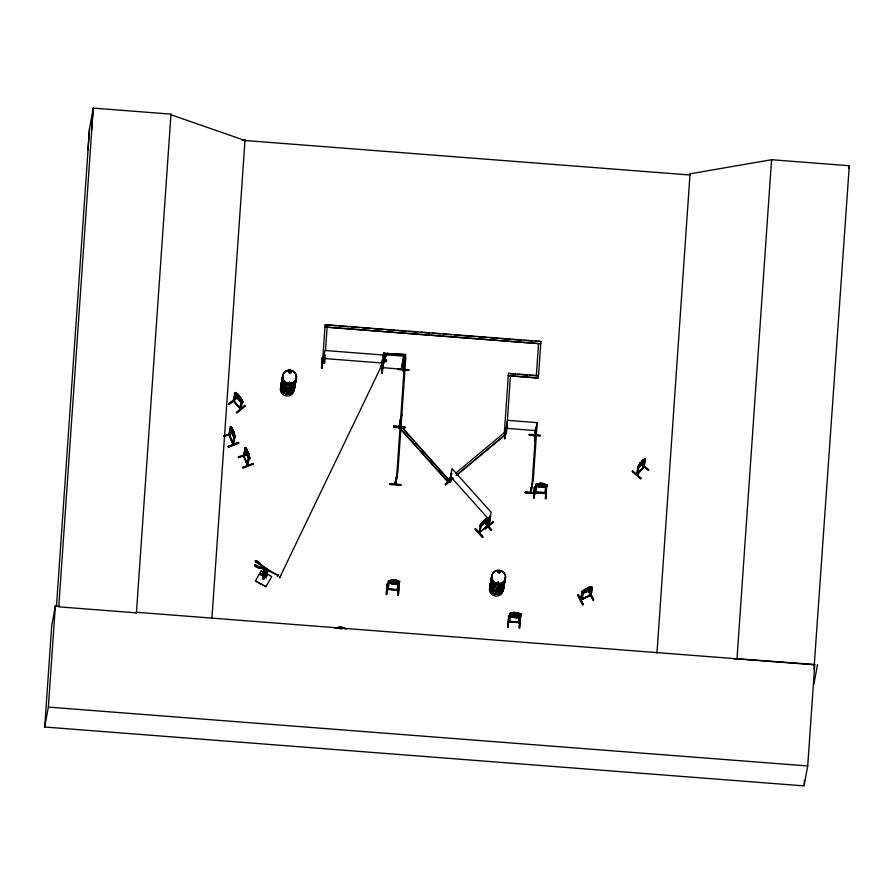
<?xml version="1.0" encoding="UTF-8"?>
<svg xmlns="http://www.w3.org/2000/svg" width="894" height="894" viewBox="0 0 894 894"><rect width="100%" height="100%" fill="white"/><g stroke="black" fill="none" stroke-linecap="round" stroke-linejoin="round"><path stroke-width="1.34" d="M266.501 572.082L267.351 572.797L267.719 570.763L267.038 570.394L265.686 573.512L263.507 572.339L264.456 570.204L266.635 571.378L266.244 577.792L259.595 574.194L264.322 572.953M588.889 587.436C575.881 595.493 582.586 590.129 588.956 587.38C597.326 585.793 585.078 594.488 581.759 593.013L582.296 592.029C578.396 606.02 583.748 599.606 583.022 591.28M590.733 595.505C588.33 598.824 589.571 586.319 591.917 587.179M393.796 426.427L404.926 427.421L393.818 426.315M393.818 425.98L404.948 426.773L404.859 428.159L393.729 427.366L393.818 425.946M408.882 370.049L397.774 368.786L397.741 369.378L408.882 370.06L397.741 369.378M529.147 434.819L540.255 435.736L529.136 434.942L529.17 434.339L540.3 435.166L540.255 435.736M321.561 368.417L322.231 357.689M322.745 357.589L322.164 368.306L321.505 368.429L322.186 357.701L322.835 357.589L322.131 368.473M538.557 343.598L536.366 375.324L538.523 375.491L540.915 341.43L325.137 324.701L322.477 362.763L324.69 362.685L322.522 362.517C322.063 364.853 325.304 362.193 322.566 362.584M322.678 362.606L323.74 363.098L322.533 363.065M382.006 367.915C380.363 368.775 380.587 366.071 382.084 367.255M382.8 365.087L382.297 373.133L381.682 373.089L382.219 364.886L381.783 373.066M382.755 365.065L382.286 373.111M400.937 484.794L389.818 483.933L400.97 484.582L400.903 485.319L389.773 484.526L389.84 483.788M396.657 476.234C398.121 472.267 393.081 487.822 395.774 482.939M395.148 484.168L395.304 482.95M399.137 427.712L400.937 420.068L400.668 418.101L399.082 428.114L400.993 419.096M399.629 426.751L399.082 427.142L400.668 418.101M399.082 428.002L399.652 425.7L399.529 428.125M395.729 483.006L395.629 484.313L397.931 471.417L405.842 357.086L403.038 370.954L403.63 369.568M399.205 426.069L399.573 427.712M403.473 370.686L403.16 369.58M404.569 361.902L403.038 370.954M525.158 492.46L536.322 493.019L536.255 493.723L525.124 492.929L525.191 492.158L536.322 492.985L525.191 492.225M532.008 484.626C533.74 479.385 529.27 494.695 530.98 492.717L533.282 479.81L537.238 422.65L507.58 420.348L505.188 433.635L505.781 432.908M530.5 492.56L532.455 483.688M534.545 435.143L534.813 436.54L534.556 435.032M534.433 436.406L534.444 435.132M534.433 436.518L536.344 427.488L534.813 436.54M504.495 438.686L505.535 427.824L504.831 438.541M504.797 438.708L505.535 427.824M507.189 425.22L505.758 433.568M535.305 434.305L534.578 441.01L535.327 430.126L534.601 440.843M535.841 427.455L534.411 435.859M136.458 612.267L814.725 664.845L807.718 765.968L804.064 785.893L44.7 727.023L51.696 625.901L55.35 605.976L59.473 606.3M44.7 727.023L48.354 707.098L55.35 605.976M56.467 606.277L89.534 128.457L93.267 108.107L170.989 114.13L136.38 613.44L136.48 612.859L58.758 606.836L93.267 108.107M211.9 618.592L245.068 139.33M324.645 362.93L325.025 357.444M325.494 350.571L327.115 327.204M341.508 627.61L342.503 628.661L338.804 628.37M384.062 353.443L381.336 366.763L382.353 360.93M383.794 353.342L405.574 354.56L383.794 353.342L383.057 357.376M386.633 594.532L387.404 583.648L386.666 594.376L386.018 594.488L387.325 583.659M391.762 583.793L388.219 582.273L388.577 580.91L389.572 581.48L388.577 580.91C387.996 587.336 387.806 590.375 387.102 589.369L397.998 590.219C397.83 590.621 396.098 590.152 399.529 581.759M405.239 355.086L403.082 368.451L401.495 368.328M396.467 479.385L404.379 365.054M392.444 580.072L396.165 580.318L397.707 581.614L397.528 582.564L392.511 582.944L390.242 582.005L390.421 581.055L392.455 579.949C382.151 582.597 397.651 577.669 399.652 581.759C398.344 585.604 391.226 584.128 388.231 582.15M393.651 580.329L392.12 581.748L395.763 582.028L394.869 580.418M396.098 580.351L399.64 581.871M398.076 589.548L397.104 589.437M398.355 595.426L399.07 584.698L398.378 595.449L397.752 595.404L398.657 584.676M399.294 583.123L395.416 584.073L391.706 583.704M399.652 581.759L398.456 582.173L399.484 581.871M537.942 378.006L508.284 375.703L537.942 378.006L538.132 375.67L508.474 373.368L504.328 432.875L506.54 432.785L510.44 375.871M508.105 626.996L508.854 616.111L507.479 626.94L508.105 626.828M509.692 621.911C510.597 620.235 508.273 623.587 508.686 621.129M517.626 612.781L513.871 612.368L511.893 613.507L511.714 614.457L516.419 615.586L519.001 615.027L519.179 614.077L517.57 612.692L521.124 614.212L520.654 616.737C518.196 620.402 503.713 613.34 513.011 617.396M509.703 614.491L513.167 616.279L517.816 616.547M508.608 621.084L509.546 621.118L509.457 621.956M514.721 615.385C508.574 616.882 519.66 616.927 520.766 615.452M515.346 615.62L513.245 616.134M513.916 612.524L509.915 613.463L513.927 612.412M515.123 612.781L516.341 612.759L517.235 614.491L513.592 614.2L515.134 612.669M516.71 617.72L512.955 617.307M517.637 612.658L521.124 614.212M518.542 622.347C521.146 622.146 517.95 623.621 518.408 622L509.759 621.33M519.548 622.012C515.883 623.554 521.269 617.24 519.928 614.625L521.001 614.212L519.347 622.772L519.66 622.023M519.928 614.625L520.956 614.334M520.531 617.162L519.839 627.901L519.224 627.856L520.129 617.128M519.313 627.823L520.073 616.994M520.654 616.737L516.665 617.564M531.818 487.789L535.774 430.617L506.116 428.315M534.288 497.857L535.037 486.962L534.411 487.085L533.673 497.802L534.299 497.69M533.729 497.79L534.467 487.074M534.221 497.802L534.88 487.107M539.428 487.107L536.009 485.464M540.054 483.352L543.82 483.643L547.307 485.196L547.072 486.459C543.183 487.833 539.261 487.699 535.886 485.476M541.317 483.643L542.535 483.62L543.418 485.353L539.775 485.062L541.317 483.531M544.848 492.75C544.222 492.94 546.759 494.047 544.614 492.784C542.211 491.521 531.405 492.248 535.685 492.326M546.245 487.845L545.508 498.561M546.96 486.314L543.127 487.431L539.373 487.018M547.184 485.073L546.145 485.118L547.15 485.185L545.53 493.633M656.978 653.101L690.034 173.827L771.567 159.724L849.3 165.748L813.998 668.79M734.276 659.28L736.991 658.822L771.567 159.724M804.164 784.507L804.444 780.35M229.255 434.193L229.68 435.601L228.942 434.439M87.925 150.136L89.534 128.457M91.546 130.368L93.155 108.688M690.146 173.827L690.056 175L242.218 140.291M403.607 355.98L403.652 356.65L403.831 355.343L385.348 353.789L382.755 366.775L385.18 353.856L404.01 355.309L401.384 369.222L382.911 367.657L382.978 366.73M384.308 359.891L384.442 358.885M382.911 367.657L385.348 353.789M401.384 369.222L403.831 355.343M247.772 464.612L248.007 465.45L243.537 455.381M243.481 455.672L244.308 456.655L243.894 455.247M266.669 572.428L267.038 570.394L266.289 577.591L259.629 573.982L262.992 573.255L263.115 572.54L265.294 573.724L264.043 576.373M267.038 570.394L266.244 577.792L267.719 570.763L263.585 573.289M449.682 481.553L451.995 468.624L491.141 512.296L488.873 525.191L488.102 523.996M489.085 524.812L488.415 524.13M242.218 402.177L239.503 400.635L242.129 402.255L242.363 400.836L240.508 409.195L233.289 400.713M234.262 401.585L234.273 401.529M234.317 401.294L233.58 400.467M239.871 408.48L241.592 400.154L242.252 400.892C241.816 407.016 239.827 408.659 240.374 409.05M234.083 401.697L240.631 408.893M234.966 392.757L237.748 394.142L236.351 394.131L236.184 395.081L239.234 399.394L240.989 400.445L240.184 396.914C248.621 411.966 237.435 390.309 235.066 392.678L233.602 400.847L240.866 408.793L240.05 408.033M278.068 575.457L267.284 570.227L267.451 569.444L269.943 570.808L269.697 571.534L269.966 570.897L278.123 575.3M170.989 114.13L170.888 114.711L244.99 140.503M237.48 397.26L228.775 403.909L229.188 404.367L237.603 397.227M223.858 436.44L232.865 432.953L223.824 436.395M235.066 392.678L233.211 401.06M233.815 400.568L239.76 408.279M235.144 392.779L234.82 394.098M233.971 401.819L235.725 393.606M229.657 435.445L230.708 426.628L228.842 434.629M230.775 426.46L232.474 428.606L230.663 426.505L229.244 434.596L233.446 444.251M230.82 426.583L229.713 435.389M228.149 446.542L238.486 442.407L228.182 446.374L228.395 447.089L238.687 443.078L228.395 447.089M232.339 428.561L233.915 431.903L233.222 435.691L231.758 432.316L232.451 428.517L231.535 428.226L232.161 432.081L234.194 435.702M244.911 405.585L245.325 406.032L236.932 413.006L236.53 412.547L244.945 405.418M233.915 431.903L234.373 434.763L232.63 443.759L234.507 435.501L234.541 436.54L233.021 444.497M239.827 408.524L241.592 400.154M235.01 436.529L233.882 431.88L234.966 436.44L233.479 444.474L229.356 434.316M234.776 437.792C230.697 431.277 235.625 441.155 235.077 436.395M248.789 453.526L238.497 457.572L248.823 453.649L248.61 453.113M243.459 455.929L245.448 447.615M247.549 465.495L249.113 457.616L245.973 450.218L246.141 449.269L247.057 449.648L245.403 447.492L245.057 448.799L247.66 456.789M245.403 447.492L243.939 455.571M243.95 456.789L244.99 447.805M244.353 456.599L245.805 448.307M253.091 463.774L242.743 467.417L242.945 468.143L253.27 464.209L253.024 463.662M245.291 447.536C247.47 447.101 252.521 469.249 248.443 452.934C250.521 456.029 245.47 464.522 247.683 464.254M247.627 464.545L248.733 456.711M253.058 463.494L242.71 467.584M267.038 574.004L271.742 576.552L265.943 586.688L255.349 580.955L261.16 570.774L264.68 572.73M263.115 572.54L262.177 574.686L264.345 575.859L265.294 573.724M264.501 576.429L264.054 578.843L263.004 579.122L263.138 575.691M264.456 570.204L261.875 575.2M263.004 579.122L263.451 576.708M265.686 573.512L266.635 571.378M269.977 570.897L269.686 571.445L267.295 569.713M265.943 586.688L255.36 580.91M325.137 324.701L336.233 325.818M322.734 363.132L324.924 350.493L384.241 355.097L381.883 367.903L380.889 367.836M323.684 363.389L323.762 362.729M381.906 367.646L380.844 367.166M380.788 367.456L381.962 367.244M383.336 355.566L383.828 352.873M381.336 366.763L382.319 361.399M381.76 368.004L383.37 359.567L382.341 359.869L380.878 367.926L381.034 367.356M385.303 361.478L386.275 361.634M386.364 360.226L385.862 359.824M403.082 368.451L405.574 354.56M399.529 427.176L401.887 414.257M451.939 479.173L448.196 482.279L399.26 427.69L400.937 426.08L449.861 481.106M395.718 483.229L395.126 483.341L396.712 475.262M395.684 483.375L397.104 475.295M387.985 589.548L389.572 580.988M388.231 589.459L388.03 588.956M397.104 590.264L398.545 581.681M397.752 595.404L398.5 584.676L399.115 584.732M445.536 484.738L452.856 478.413L445.536 484.738L445.134 484.28L449.336 480.793M448.442 479.083L450.554 477.329M448.196 482.279L453.034 478.044M449.637 481.587L450.285 482.257L449.57 481.352M450.196 482.123L451.392 473.217L452.062 473.954M450.285 482.257L449.682 481.296M450.677 482.011L451.358 477.798M482.782 536.925L475.429 528.756L482.782 536.925L482.291 537.484L474.993 529.237L475.452 528.734M480.067 526.085C486.85 522.364 478.469 528.734 480.301 524.823C481.162 523.392 488.616 515.134 488.582 519.168L482.637 525.024L486.168 518.878L487.275 519.045L487.096 519.984L481.598 524.554M480.145 526.175L480.76 525.102C480.301 531.181 476.48 535.472 480.201 532.176C478.625 531.919 479.229 532.601 479.307 533.07L487.353 525.884M487.264 525.963L479.05 532.779L481.151 524.029M508.474 373.368L515.168 374.139M479.799 532.154L481.229 523.962M480.044 532.601C480.201 526.298 482.581 519.269 488.817 517.905L487.968 518.621L486.917 526.89M484.872 528.41L485.252 529.036L493.6 522.007L493.231 521.414L484.894 528.432L493.242 521.571M486.414 526.667L488.001 518.341M486.738 526.968L486.604 526.186M487.141 525.985L488.739 517.816M488.649 517.905L487.521 526.242M489.644 517.436L488.582 524.141L489.186 524.89L490.549 516.888L489.878 516.162M455.784 473.194L504.372 432.618L505.803 434.216L457.214 474.792M484.727 522.956L491.141 530.12L484.805 522.755M540.915 341.43L535.305 341.251M540.725 343.765L324.947 327.036L537.942 343.553M534.333 436.283L535.964 427.466M537.238 422.65L534.355 435.803M530.433 492.482L530.98 492.337M532.064 483.665L530.5 491.622L530.991 492.516M508.541 621.151L508.574 621.922L519.47 622.671M509.468 615.877L510.049 613.362L511.066 613.563L510.061 613.485L508.608 621.866M519.492 622.302L508.485 621.442L509.669 621.151M509.457 622.012L511.044 613.44M535.875 485.587L536.244 484.224L537.26 484.425L536.244 484.224L534.802 492.728L545.821 493.253L535.908 492.404M535.774 492.762L537.227 484.302M518.341 622.582L519.95 614.256M544.647 493.454L546.078 484.984M546.189 487.833L545.418 498.718L546.033 498.763L546.312 487.99M580.552 599.718L581.893 599.248L580.787 599.271M580.988 600.053L581.793 599.293M581.737 599.583L582.955 591.079M583.111 604.579L578.194 594.868L583.134 604.567L582.542 604.992L577.647 595.259M583.134 604.567L578.139 594.901L577.625 595.281M590.297 595.091L581.703 598.991M590.934 587.481C587.514 599.74 592.331 596.901 592.085 587.514L590.453 595.147L580.664 599.662L582.128 591.694L583.011 591.146M588.185 590.409L593.158 599.952M632.505 471.127L640.909 478.212L632.561 470.97L632.136 471.563L640.517 478.748L640.964 478.145L640.54 478.726M637.802 467.886C639.646 461.963 649.301 452.856 637.947 466.545M643.993 466.299L643.412 467.73L644.161 467.081L645.334 458.51L643.859 466.679L636.595 474.591L638.025 466.467M638.417 466.78L638.797 465.808L636.886 474.837L637.78 473.719M637.12 474.748L643.445 467.528M637.724 474.01L637.31 473.429L637.131 474.412M637.634 474.189L639.244 465.148L640.752 462.69M639.914 462.958L648.686 469.875L648.273 470.322L639.914 462.958L648.675 469.864M643.121 467.484L644.552 459.292M645.256 458.611L643.099 467.383M736.991 658.822L814.792 664.466M848.808 168.43L849.3 165.748M813.853 684.402L817.485 664.633M267.205 570.204L267.641 569.657L265.976 568.919A2.168 0.559 29.8 0 1 268.088 570.92A2.168 0.559 29.8 0 1 264.859 569.456A2.168 0.559 29.8 0 1 265.909 568.953L267.25 569.959M290.215 371.055L289.164 371.245L288.896 372.485M288.93 371.68L289.053 372.709M289.175 371.692L289.734 371.412M289.69 382.353L288.561 382.408L289.388 383.057M288.963 382.766L288.807 382.554M289.12 382.889L289.298 382.375M289.645 382.945L289.645 382.341M402.591 361.891L402.702 361.288M403.73 356.594L403.831 356.024M401.965 366.227L401.652 366.663M497.891 572.015L498.774 571.11M498.271 571.758L499.31 572.652M498.181 582.24L498.461 582.888M590.61 595.538L580.966 600.008M644.228 466.992L637.076 474.703M643.937 466.59L644.306 466.612M395.182 483.341L395.64 484.123M534.936 436.037L534.377 435.993M280.805 575.591L279.52 577.96L387.605 353.175M486.492 526.22L486.761 526.879M278.235 575.334C279.554 572.439 276.324 578.105 277.721 576.25M289.243 371.826L289.745 371.222M290.427 372.407L289.935 371.211M290.606 372.183L289.365 372.452M290.829 372.329L290.069 372.954M498.137 571.512L497.992 572.54M497.969 582.374L498.316 582.877M258.411 563.477L266.222 568.986L258.154 563.388A2.481 0.637 29.8 0 1 255.237 561.32A2.481 0.637 29.8 0 1 257.349 561.555A2.481 0.637 29.8 0 1 259.528 563.544L266.222 568.986M266.345 569.5L258.779 567.601A2.481 0.637 29.8 0 1 256.332 567.075A2.481 0.637 29.8 0 1 254.522 565.198A2.481 0.637 29.8 0 1 257.595 566.371L266.222 569.377M259.439 563.589L259.673 563.276A2.481 0.637 29.8 0 0 257.874 561.499A2.481 0.637 29.8 0 0 255.382 560.806A2.481 0.637 29.8 0 0 257.181 562.583M265.999 569.288L266.68 569.992L265.306 568.841L257.841 566.55M267.529 569.489L269.798 571.065M269.675 571.434L269.943 570.808M636.573 474.479L643.915 466.389M637.59 474.155L638.595 465.841M643.278 466.992L644.216 466.69M323.561 362.964L322.712 362.83M398.053 589.928L387.046 589.068L396.914 589.917M645.099 459.773L640.026 466.489L645.323 458.711M483.442 521.325L480.301 524.823M488.504 519.079L485.554 522.755M644.954 459.684L645.613 458.957M288.974 371.446L289.947 371.032M497.98 572.238L499.176 573.121L499.869 571.646M498.696 582.944L498.36 582.251M585.559 588.844L583.525 591.783L585.559 591.537L590.085 588.755L590.252 587.816L588.844 587.324L592.063 587.101M451.392 473.217L450.386 482.257L449.984 480.894M490.549 516.888L489.588 516.397L488.046 524.432L488.794 525.102L488.537 523.772M238.475 395.371L237.446 396.02L239.849 398.69L239.268 396.266M237.201 396.958L228.786 403.898M229.188 404.367L237.569 397.394M240.229 396.925L237.648 394.22M236.53 412.547L244.99 405.485M400.937 426.08L399.305 427.444L448.24 482.034M456.197 475.418L505.803 434.216M480.76 525.102L481.263 524.186M488.225 518.9L488.984 518.274M491.175 529.963L484.749 522.789M491.141 530.12L491.611 529.74L485.151 522.588M589.526 595.225L590.509 594.856M395.629 483.945L395.137 483.799M639.065 466.098L643.881 460.857L644.049 459.918L643.166 460.064M643.065 459.985L645.423 458.588M637.713 467.808L639.981 466.333M290.382 372.496L289.824 372.675M401.775 366.842L401.909 366.149M498.528 571.612L499.612 571.981M337.049 628.236L339.094 627.141L342.793 627.51L346.28 629.063M508.004 626.962L508.854 616.111L508.284 616.212M582.296 592.029L583.201 591.616M591.191 587.928L592.085 587.514M581.871 599.326L589.66 595.739M593.102 600.12L593.661 599.874L588.699 590.152L593.65 599.863M230.428 427.768L233.11 435.736M230.484 427.868L231.781 432.338M232.809 429.925L232.239 429.846M233.278 431.009L233.658 433.109M234.541 436.54L235.122 436.484M231.099 427.522L230.35 426.762M223.645 435.993L231.39 433.031M233.133 444.217L233.055 443.078M245.369 448.71L245.347 447.671M246.945 449.693L248.331 452.979M247.381 450.967L246.722 451.448L248.107 454.722L247.839 452.062M245.168 448.754L246.375 453.381M247.325 453.604L238.262 457.013L238.497 457.572M249.113 457.616L249.292 458.868L247.638 456.711M386.532 360.092L385.526 360.081M386.532 361.444L385.236 361.332L386.454 361.489M593.203 600.053L588.218 590.241M498.64 571.4L499.21 571.378M497.958 582.139L498.573 582.184M498.349 583.156L497.824 582.977M262.702 578.105L263.752 577.826L264.054 578.843M295.4 383.582L295.355 383.649A6.928 6.671 10.4 0 1 287.075 389.516A6.928 6.671 10.4 0 1 281.878 380.743M504.54 583.704L504.473 583.704A6.951 6.683 10.4 0 1 496.136 589.727A6.951 6.683 10.4 0 1 490.929 580.932M335.082 628.191C338.088 627.242 342.1 625.956 344.335 628.806M516.9 616.547L520.889 615.474L517.347 613.954L513.637 613.63L509.692 614.614L513.234 616.245M264.758 573.266L259.595 574.194L262.814 574.283M259.629 573.982L264.769 573.199M545.541 493.577L534.768 492.683M498.751 571.076L499.78 571.422M325.058 355.041L324.053 354.963L325.036 355.41L323.572 363.377L322.6 363.344M380.967 367.59L381.794 367.468M339.016 326.031L348.761 326.791M351.543 327.003L359.902 327.651M362.685 327.863L371.032 328.511M373.815 328.735L383.56 329.484M386.342 329.707L394.701 330.355M397.484 330.568L405.831 331.216M408.625 331.428L416.973 332.076M421.152 332.4L429.5 333.049M432.283 333.261L440.641 333.909M443.424 334.132L451.772 334.769M454.554 334.993L475.44 336.613M478.223 336.826L486.582 337.474M489.364 337.686L497.712 338.334M500.495 338.547L510.239 339.307M513.022 339.519L521.381 340.167M524.163 340.391L532.511 341.039M323.46 358.46L382.777 363.065M517.861 374.351L527.304 375.089M529.997 375.29L536.735 375.815M381.358 366.294L382.755 366.775M388.287 588.878L396.936 589.548L397.104 590.208M508.775 621.118L509.625 621.196M518.665 621.889L519.436 621.945M509.736 621.71L518.386 622.38M340.066 628.661L341.284 628.761M48.354 707.098L807.718 765.968M385.28 354.728L403.742 356.147M386.029 361.522L385.392 361.422M289.812 372.966L289.12 372.63M258.724 567.478L266.188 569.769M258.556 563.22L258.299 563.131A2.481 0.637 29.8 0 1 257.751 562.885M290.204 371.088L290.941 372.116M289.321 372.798L290.584 372.832L290.773 371.591M263.641 571.635L265.809 572.808M262.3 573.97L264.479 575.155M235.871 393.461L234.34 401.518M257.986 566.293L257.751 566.103A2.481 0.637 29.8 0 0 254.622 564.974A2.481 0.637 29.8 0 0 256.857 567.019M259.595 563.332L266.367 568.729M642.339 461.092L642.73 461.796L640.327 464.411L641.534 461.963M247.549 465.618L243.984 456.577M499.522 571.266L500.025 571.903M235.737 393.416L235.066 392.868M233.546 433.657L232.138 430.394M449.928 481.184L450.565 481.799M450.531 476.591L489.677 520.263M485.263 519.95L485.777 520.755L483.028 523.035L484.347 520.71M400.892 426.337L413.81 440.753M415.665 442.821L448.9 479.899M475.384 528.801L482.76 537.093M234.776 393.114L235.435 393.852M241.302 400.389L241.961 401.127M239.536 400.713C236.988 399.54 231.367 387.359 236.999 398.02M232.976 444.162L233.502 443.96M233.021 444.586L229.356 435.534M499.545 571.523L499.634 571.881M587.783 588.096L588.498 589.135L585.224 590.643L586.688 588.598M588.252 591.169L581.759 593.013M238.486 442.407L238.687 443.111M234.507 435.501L234.898 436.406M228.886 434.585L233.077 444.508M258.869 567.209L258.925 567.332A2.481 0.637 29.8 0 1 257.416 567.277M249.091 456.577L248.018 465.327M246.23 453.403L247.772 456.745M243.526 455.784L247.649 465.584M504.652 580.128A6.951 6.683 10.4 0 1 496.483 587.872A6.951 6.683 10.4 0 1 492.08 577.535M504.797 579.86A7.063 6.794 10.4 0 1 496.505 587.738A7.063 6.794 10.4 0 1 492.024 577.233M505.188 577.781A7.063 6.794 10.4 0 1 497.802 585.782A6.962 6.694 10.4 0 1 491.666 576.887M491.599 576.719A7.063 6.794 10.4 0 0 497.802 585.782A6.962 6.694 10.4 0 0 505.065 577.915M504.73 579.748A6.962 6.694 10.4 0 1 496.539 587.526A6.962 6.694 10.4 0 1 492.136 577.155M505.199 577.658A7.063 6.794 10.4 0 1 497.824 585.671A7.063 6.794 10.4 0 1 491.611 576.608M505.121 577.558A6.951 6.683 10.4 0 1 497.846 585.436A6.951 6.683 10.4 0 1 491.745 576.518M503.613 588.14A6.951 6.683 10.4 0 1 495.332 594.141A6.951 6.683 10.4 0 1 490.124 585.358M503.747 588.017A7.063 6.794 10.4 0 1 495.332 594.119A7.063 6.794 10.4 0 1 490.046 585.19M503.154 588.241A6.951 6.683 10.4 0 1 495.891 596.119A6.951 6.683 10.4 0 1 489.778 587.202M504.272 582.162A6.951 6.683 10.4 0 1 497.008 590.051A6.951 6.683 10.4 0 1 490.895 581.134M504.037 584.039A7.063 6.794 10.4 0 1 495.734 591.917A7.063 6.794 10.4 0 1 491.264 581.413M503.702 587.771A6.962 6.694 10.4 0 1 495.399 593.795A6.962 6.694 10.4 0 1 490.18 584.978M503.914 584.184A6.962 6.694 10.4 0 1 497.545 592.096A6.962 6.694 10.4 0 1 490.158 584.866M490.515 583.145A6.962 6.694 10.4 0 1 491.32 581.592M503.769 587.906A7.063 6.794 10.4 0 1 495.354 594.007A7.063 6.794 10.4 0 1 490.057 585.078M504.06 583.927A7.063 6.794 10.4 0 1 495.757 591.806A7.063 6.794 10.4 0 1 491.287 581.301M503.97 583.827A6.951 6.683 10.4 0 1 495.801 591.571A6.951 6.683 10.4 0 1 491.398 581.234M295.568 380.062A6.962 6.694 10.4 0 1 287.387 387.828A6.962 6.694 10.4 0 1 282.973 377.458M295.69 379.916A7.063 6.794 10.4 0 1 287.387 387.795A7.063 6.794 10.4 0 1 282.917 377.279M295.344 383.66A6.962 6.694 10.4 0 1 287.041 389.683A6.962 6.694 10.4 0 1 281.822 380.878M296.137 379.19A6.973 6.716 10.4 0 1 284.303 381.291A6.928 6.671 10.4 0 1 288.181 370.474A6.928 6.671 10.4 0 1 296.082 379.291A6.928 6.671 10.4 0 1 284.314 381.38A6.973 6.716 10.4 0 1 288.192 370.317A6.962 6.694 10.4 0 1 296.137 379.101A6.962 6.694 10.4 0 1 284.326 381.202A6.962 6.694 10.4 0 1 288.214 370.261A6.973 6.716 10.4 0 1 296.137 379.19A6.962 6.694 10.4 0 1 287.857 385.258A6.962 6.694 10.4 0 1 282.638 376.452M296.205 379.492A7.063 6.794 10.4 0 1 287.79 385.593A7.063 6.794 10.4 0 1 282.504 376.665M295.623 379.693A6.951 6.683 10.4 0 1 287.455 387.448A6.951 6.683 10.4 0 1 283.052 377.1M296.07 379.604A6.951 6.683 10.4 0 1 287.79 385.616A6.951 6.683 10.4 0 1 282.582 376.821M289.611 372.396A6.951 6.683 10.4 0 1 291.388 372.764M294.539 388.074A6.962 6.694 10.4 0 1 286.236 394.098A6.962 6.694 10.4 0 1 281.018 385.292M294.562 386.074A7.063 6.794 10.4 0 1 286.259 393.941A7.063 6.794 10.4 0 1 281.789 383.437M294.081 388.164A6.962 6.694 10.4 0 1 286.795 396.064A6.962 6.694 10.4 0 1 280.682 387.124M294.942 383.984A7.063 6.794 10.4 0 1 286.639 391.863A6.951 6.683 10.4 0 1 282.236 381.537M282.169 381.347A7.063 6.794 10.4 0 0 286.639 391.863A6.951 6.683 10.4 0 0 294.808 384.129M294.584 387.705A6.951 6.683 10.4 0 1 286.303 393.718A6.951 6.683 10.4 0 1 281.096 384.923M294.964 383.872A7.063 6.794 10.4 0 1 286.661 391.751A7.063 6.794 10.4 0 1 282.191 381.235M294.886 383.761A6.962 6.694 10.4 0 1 287.611 391.661A6.962 6.694 10.4 0 1 281.487 382.721M295.277 383.85A6.928 6.671 10.4 0 1 287.008 389.851A6.928 6.671 10.4 0 1 281.822 381.079M266.054 569.411A2.168 0.559 29.8 0 1 265.172 567.947A2.168 0.559 29.8 0 1 268.289 569.646A2.168 0.559 29.8 0 1 267.038 569.947M403.485 369.904L403.429 370.865L403.529 369.937M536.121 484.202C538.97 483.71 543.083 481.933 545.362 484.939L545.195 485.878L540.177 486.258L537.909 485.319L538.076 484.369L540.121 483.263L536.121 484.202M385.348 360.494L386.566 360.606L385.348 360.494M511.659 614.77L511.48 615.72L513.748 616.659L518.766 616.29L518.945 615.34L517.347 613.954L513.692 613.675L511.659 614.77M513.458 614.916L515.726 616.145L517.101 615.195L514.899 613.932L513.458 614.916M505.814 433.277L505.792 433.333M262.713 575.066L263.507 575.524L262.758 575.054M493.432 581.256A6.951 6.683 10.4 0 0 505.222 579.167A6.951 6.683 10.4 0 0 497.31 570.327A6.951 6.683 10.4 0 0 493.432 581.256M493.399 581.446A6.951 6.683 10.4 0 0 505.188 579.357A6.951 6.683 10.4 0 0 497.265 570.517A6.951 6.683 10.4 0 0 493.399 581.446M500.562 572.484A7.063 6.794 10.4 0 0 498.763 572.115A6.951 6.683 10.4 0 1 500.551 572.462"/></g></svg>
